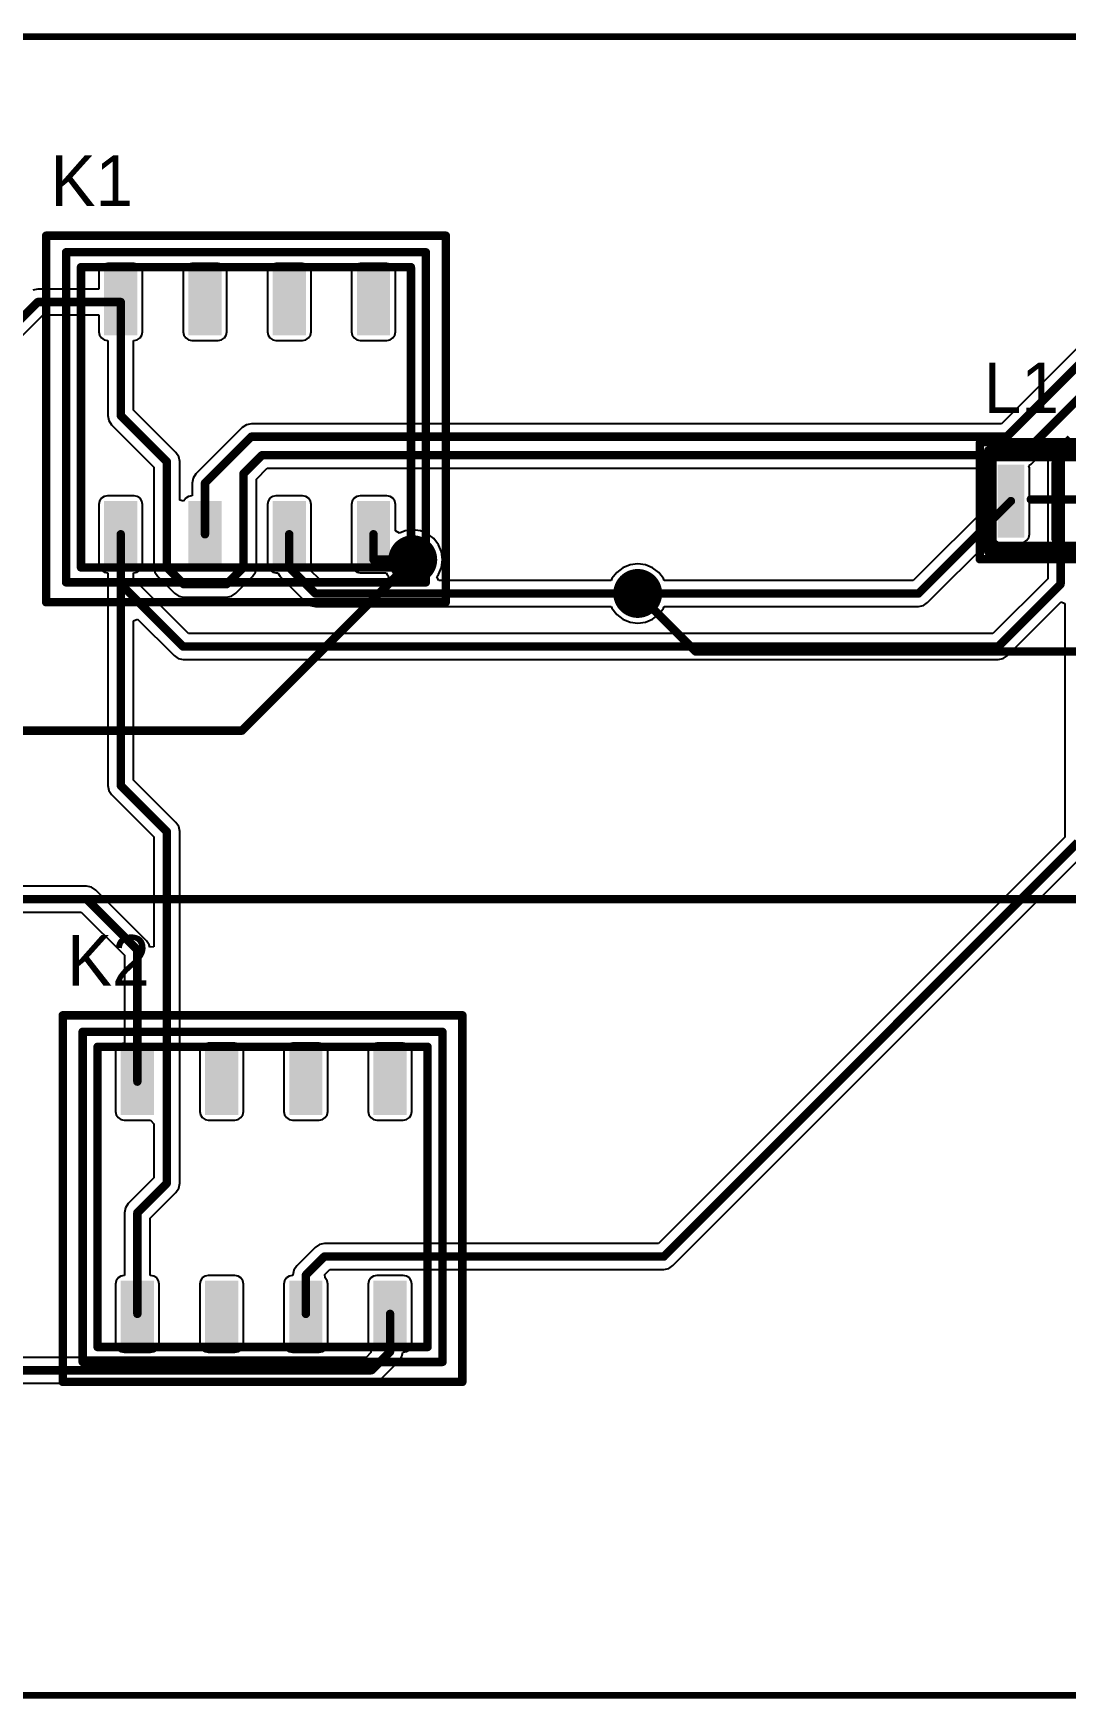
# Model space of a CAD drawing. Header units: millimetres. Extents: x 125 to 225, y 125 to 175.
# Drawn here: x 149.8 to 181, y 124.9 to 175.1 of the extents above; entities that cross this region are included whole.
import ezdxf

# ---------------------------------------------------------------- set-up
doc = ezdxf.new("R2010")
doc.units = ezdxf.units.MM
for name, color, linetype in [('BottomLayer', 5, 'Continuous'), ('BottomSolder', 6, 'Continuous'), ('Mechanical13', 56, 'Continuous'), ('Mechanical15', 56, 'Continuous'), ('Mechanical3', 76, 'Continuous'), ('MultiLayer', 9, 'Continuous'), ('TopLayer', 1, 'Continuous'), ('TopOverlay', 2, 'Continuous'), ('TopPaste', 8, 'Continuous'), ('TopSolder', 216, 'Continuous'), ('ViaHoleLayer', 16, 'Continuous')]:
    doc.layers.add(name, color=color, linetype=linetype)

# ---------------------------------------------------------------- blocks, each defined once
blk = doc.blocks.new('I________1210L_3')
at = {"layer": 'Mechanical13', "const_width": 0.254}
for points in [[(-1.905, -1.397), (-1.905, 1.27)], [(-1.905, 1.27), (1.981, 1.27)], [(1.981, -1.397), (1.981, 1.27)], [(-1.905, -1.397), (1.981, -1.397)]]:
    blk.add_lwpolyline(points, dxfattribs=at)
at = {"layer": 'Mechanical13', "const_width": 0.127}
for points in [[(-1.969, 1.27, 1), (-1.842, 1.27, 1)], [(-1.969, 1.27, 1), (-1.842, 1.27, 1)], [(1.918, 1.27, 1), (2.045, 1.27, 1)], [(1.918, 1.27, 1), (2.045, 1.27, 1)], [(-1.969, -1.397, 1), (-1.842, -1.397, 1)], [(-1.969, -1.397, 1), (-1.842, -1.397, 1)], [(1.918, -1.397, 1), (2.045, -1.397, 1)], [(1.918, -1.397, 1), (2.045, -1.397, 1)]]:
    blk.add_lwpolyline(points, format="xyb", close=True, dxfattribs=at)
at = {"layer": 'Mechanical15', "const_width": 0.254}
for points in [[(-2.286, 1.702), (-2.261, 1.727)], [(-2.286, -1.803), (-2.286, 1.702)], [(-2.261, 1.727), (2.286, 1.727)], [(2.286, 1.727), (2.311, 1.702)], [(2.311, -1.803), (2.311, 1.702)], [(0, -1.2), (0, 1.1)], [(-0.75, 0), (0.75, 0)], [(-2.286, -1.803), (2.311, -1.803)]]:
    blk.add_lwpolyline(points, dxfattribs=at)
at = {"layer": 'Mechanical15', "const_width": 0.127}
for points in [[(-2.35, 1.702, 1), (-2.223, 1.702, 1)], [(-2.35, 1.702, 1), (-2.223, 1.702, 1)], [(-2.324, 1.727, 1), (-2.197, 1.727, 1)], [(-2.324, 1.727, 1), (-2.197, 1.727, 1)], [(2.222, 1.727, 1), (2.349, 1.727, 1)], [(2.222, 1.727, 1), (2.349, 1.727, 1)], [(2.248, 1.702, 1), (2.375, 1.702, 1)], [(2.248, 1.702, 1), (2.375, 1.702, 1)], [(-0.064, 1.1, 1), (0.063, 1.1, 1)], [(-0.813, 0, 1), (-0.686, 0, 1)], [(0.686, 0, 1), (0.813, 0, 1)], [(-0.064, -1.2, 1), (0.063, -1.2, 1)], [(-2.35, -1.803, 1), (-2.223, -1.803, 1)], [(-2.35, -1.803, 1), (-2.223, -1.803, 1)], [(2.248, -1.803, 1), (2.375, -1.803, 1)], [(2.248, -1.803, 1), (2.375, -1.803, 1)]]:
    blk.add_lwpolyline(points, format="xyb", close=True, dxfattribs=at)
at = {"layer": 'TopLayer'}
for points in [[(-1.65, -1.05), (-1.05, -1.05), (-1.65, 0.95), (-1.05, 0.95)], [(1.05, -1.05), (1.65, -1.05), (1.05, 0.95), (1.65, 0.95)]]:
    blk.add_solid(points, dxfattribs=at)
at = {"layer": 'TopOverlay', "const_width": 0.254}
for points in [[(-2.032, -1.575), (-2.032, 1.473)], [(-2.032, 1.473), (1.956, 1.473)], [(1.956, -1.575), (1.956, 1.473)], [(-2.032, -1.575), (-0.883, -1.575)], [(-0.883, -1.575), (0.806, -1.575)], [(0.806, -1.575), (1.956, -1.575)]]:
    blk.add_lwpolyline(points, dxfattribs=at)
at = {"layer": 'TopOverlay', "const_width": 0.127}
for points in [[(-2.096, 1.473, 1), (-1.969, 1.473, 1)], [(-2.096, 1.473, 1), (-1.969, 1.473, 1)], [(1.892, 1.473, 1), (2.019, 1.473, 1)], [(1.892, 1.473, 1), (2.019, 1.473, 1)], [(-2.096, -1.575, 1), (-1.969, -1.575, 1)], [(-2.096, -1.575, 1), (-1.969, -1.575, 1)], [(-0.946, -1.575, 1), (-0.819, -1.575, 1)], [(-0.946, -1.575, 1), (-0.819, -1.575, 1)], [(0.743, -1.575, 1), (0.87, -1.575, 1)], [(0.743, -1.575, 1), (0.87, -1.575, 1)], [(1.892, -1.575, 1), (2.019, -1.575, 1)], [(1.892, -1.575, 1), (2.019, -1.575, 1)]]:
    blk.add_lwpolyline(points, format="xyb", close=True, dxfattribs=at)
at = {"layer": 'TopPaste'}
for points in [[(-1.65, -1.05), (-1.05, -1.05), (-1.65, 0.95), (-1.05, 0.95)], [(1.05, -1.05), (1.65, -1.05), (1.05, 0.95), (1.65, 0.95)]]:
    blk.add_solid(points, dxfattribs=at)
at = {"layer": 'TopSolder'}
for points in [[(-1.752, -1.152), (-0.948, -1.152), (-1.752, 1.052), (-0.948, 1.052)], [(0.948, -1.152), (1.752, -1.152), (0.948, 1.052), (1.752, 1.052)]]:
    blk.add_solid(points, dxfattribs=at)
blk = doc.blocks.new('R_____G6K_2F_4')
at = {"layer": 'Mechanical13', "const_width": 0.254}
for points in [[(-1.2, 8.05), (8.75, 8.05)], [(-1.2, -1), (-1.2, 8.05)], [(8.75, -1), (8.75, 8.05)], [(-1.2, -1), (8.75, -1)]]:
    blk.add_lwpolyline(points, dxfattribs=at)
at = {"layer": 'Mechanical13', "const_width": 0.127}
for points in [[(-1.263, 8.05, 1), (-1.136, 8.05, 1)], [(-1.263, 8.05, 1), (-1.136, 8.05, 1)], [(8.687, 8.05, 1), (8.814, 8.05, 1)], [(8.687, 8.05, 1), (8.814, 8.05, 1)], [(-1.263, -1, 1), (-1.136, -1, 1)], [(-1.263, -1, 1), (-1.136, -1, 1)], [(8.687, -1, 1), (8.814, -1, 1)], [(8.687, -1, 1), (8.814, -1, 1)]]:
    blk.add_lwpolyline(points, format="xyb", close=True, dxfattribs=at)
at = {"layer": 'Mechanical15', "const_width": 0.254}
for points in [[(-2.25, 9), (9.8, 9)], [(-2.25, -2.05), (-2.25, 9)], [(9.8, -2.05), (9.8, 9)], [(-2.25, -2.05), (9.8, -2.05)]]:
    blk.add_lwpolyline(points, dxfattribs=at)
at = {"layer": 'Mechanical15', "const_width": 0.127}
for points in [[(-2.314, 9, 1), (-2.187, 9, 1)], [(-2.314, 9, 1), (-2.187, 9, 1)], [(9.737, 9, 1), (9.864, 9, 1)], [(9.737, 9, 1), (9.864, 9, 1)], [(-2.314, -2.05, 1), (-2.187, -2.05, 1)], [(-2.314, -2.05, 1), (-2.187, -2.05, 1)], [(9.737, -2.05, 1), (9.864, -2.05, 1)], [(9.737, -2.05, 1), (9.864, -2.05, 1)]]:
    blk.add_lwpolyline(points, format="xyb", close=True, dxfattribs=at)
at = {"layer": 'TopLayer'}
for points in [[(-0.4, 6.1), (0.4, 6.1), (-0.4, 7.9), (0.4, 7.9)], [(2.14, 6.1), (2.94, 6.1), (2.14, 7.9), (2.94, 7.9)], [(4.68, 6.1), (5.48, 6.1), (4.68, 7.9), (5.48, 7.9)], [(7.22, 6.1), (8.02, 6.1), (7.22, 7.9), (8.02, 7.9)], [(-0.4, -0.9), (0.4, -0.9), (-0.4, 0.9), (0.4, 0.9)], [(2.14, -0.9), (2.94, -0.9), (2.14, 0.9), (2.94, 0.9)], [(4.68, -0.9), (5.48, -0.9), (4.68, 0.9), (5.48, 0.9)], [(7.22, -0.9), (8.02, -0.9), (7.22, 0.9), (8.02, 0.9)]]:
    blk.add_solid(points, dxfattribs=at)
at = {"layer": 'TopOverlay', "const_width": 0.254}
for points in [[(-1.65, 8.5), (9.2, 8.5)], [(-1.65, -1.45), (-1.65, 8.5)], [(9.2, -1.45), (9.2, 8.5)], [(-1.65, -1.45), (9.2, -1.45)]]:
    blk.add_lwpolyline(points, dxfattribs=at)
at = {"layer": 'TopOverlay', "const_width": 0.127}
for points in [[(-1.714, 8.5, 1), (-1.587, 8.5, 1)], [(-1.714, 8.5, 1), (-1.587, 8.5, 1)], [(9.137, 8.5, 1), (9.264, 8.5, 1)], [(9.137, 8.5, 1), (9.264, 8.5, 1)], [(-1.714, -1.45, 1), (-1.587, -1.45, 1)], [(-1.714, -1.45, 1), (-1.587, -1.45, 1)], [(9.137, -1.45, 1), (9.264, -1.45, 1)], [(9.137, -1.45, 1), (9.264, -1.45, 1)]]:
    blk.add_lwpolyline(points, format="xyb", close=True, dxfattribs=at)
at = {"layer": 'TopPaste'}
for points in [[(-0.4, 6.1), (0.4, 6.1), (-0.4, 7.9), (0.4, 7.9)], [(2.14, 6.1), (2.94, 6.1), (2.14, 7.9), (2.94, 7.9)], [(4.68, 6.1), (5.48, 6.1), (4.68, 7.9), (5.48, 7.9)], [(7.22, 6.1), (8.02, 6.1), (7.22, 7.9), (8.02, 7.9)], [(-0.4, -0.9), (0.4, -0.9), (-0.4, 0.9), (0.4, 0.9)], [(2.14, -0.9), (2.94, -0.9), (2.14, 0.9), (2.94, 0.9)], [(4.68, -0.9), (5.48, -0.9), (4.68, 0.9), (5.48, 0.9)], [(7.22, -0.9), (8.02, -0.9), (7.22, 0.9), (8.02, 0.9)]]:
    blk.add_solid(points, dxfattribs=at)
at = {"layer": 'TopSolder'}
for points in [[(-0.502, 5.998), (0.502, 5.998), (-0.502, 8.002), (0.502, 8.002)], [(2.038, 5.998), (3.042, 5.998), (2.038, 8.002), (3.042, 8.002)], [(4.578, 5.998), (5.582, 5.998), (4.578, 8.002), (5.582, 8.002)], [(7.118, 5.998), (8.122, 5.998), (7.118, 8.002), (8.122, 8.002)], [(-0.502, -1.002), (0.502, -1.002), (-0.502, 1.002), (0.502, 1.002)], [(2.038, -1.002), (3.042, -1.002), (2.038, 1.002), (3.042, 1.002)], [(4.578, -1.002), (5.582, -1.002), (4.578, 1.002), (5.582, 1.002)], [(7.118, -1.002), (8.122, -1.002), (7.118, 1.002), (8.122, 1.002)]]:
    blk.add_solid(points, dxfattribs=at)
blk = doc.blocks.new('R_____G6K_2F_5')
at = {"layer": 'Mechanical13', "const_width": 0.254}
for points in [[(-1.2, 8.05), (8.75, 8.05)], [(-1.2, -1), (-1.2, 8.05)], [(8.75, -1), (8.75, 8.05)], [(-1.2, -1), (8.75, -1)]]:
    blk.add_lwpolyline(points, dxfattribs=at)
at = {"layer": 'Mechanical13', "const_width": 0.127}
for points in [[(-1.264, 8.05, 1), (-1.137, 8.05, 1)], [(-1.264, 8.05, 1), (-1.137, 8.05, 1)], [(8.686, 8.05, 1), (8.813, 8.05, 1)], [(8.686, 8.05, 1), (8.813, 8.05, 1)], [(-1.264, -1, 1), (-1.137, -1, 1)], [(-1.264, -1, 1), (-1.137, -1, 1)], [(8.686, -1, 1), (8.813, -1, 1)], [(8.686, -1, 1), (8.813, -1, 1)]]:
    blk.add_lwpolyline(points, format="xyb", close=True, dxfattribs=at)
at = {"layer": 'Mechanical15', "const_width": 0.254}
for points in [[(-2.25, 9), (9.8, 9)], [(-2.25, -2.05), (-2.25, 9)], [(9.8, -2.05), (9.8, 9)], [(-2.25, -2.05), (9.8, -2.05)]]:
    blk.add_lwpolyline(points, dxfattribs=at)
at = {"layer": 'Mechanical15', "const_width": 0.127}
for points in [[(-2.313, 9, 1), (-2.186, 9, 1)], [(-2.313, 9, 1), (-2.186, 9, 1)], [(9.737, 9, 1), (9.864, 9, 1)], [(9.737, 9, 1), (9.864, 9, 1)], [(-2.313, -2.05, 1), (-2.186, -2.05, 1)], [(-2.313, -2.05, 1), (-2.186, -2.05, 1)], [(9.737, -2.05, 1), (9.864, -2.05, 1)], [(9.737, -2.05, 1), (9.864, -2.05, 1)]]:
    blk.add_lwpolyline(points, format="xyb", close=True, dxfattribs=at)
at = {"layer": 'TopLayer'}
for points in [[(-0.4, 6.1), (0.4, 6.1), (-0.4, 7.9), (0.4, 7.9)], [(2.14, 6.1), (2.94, 6.1), (2.14, 7.9), (2.94, 7.9)], [(4.68, 6.1), (5.48, 6.1), (4.68, 7.9), (5.48, 7.9)], [(7.22, 6.1), (8.02, 6.1), (7.22, 7.9), (8.02, 7.9)], [(-0.4, -0.9), (0.4, -0.9), (-0.4, 0.9), (0.4, 0.9)], [(2.14, -0.9), (2.94, -0.9), (2.14, 0.9), (2.94, 0.9)], [(4.68, -0.9), (5.48, -0.9), (4.68, 0.9), (5.48, 0.9)], [(7.22, -0.9), (8.02, -0.9), (7.22, 0.9), (8.02, 0.9)]]:
    blk.add_solid(points, dxfattribs=at)
at = {"layer": 'TopOverlay', "const_width": 0.254}
for points in [[(-1.65, 8.5), (9.2, 8.5)], [(-1.65, -1.45), (-1.65, 8.5)], [(9.2, -1.45), (9.2, 8.5)], [(-1.65, -1.45), (9.2, -1.45)]]:
    blk.add_lwpolyline(points, dxfattribs=at)
at = {"layer": 'TopOverlay', "const_width": 0.127}
for points in [[(-1.713, 8.5, 1), (-1.586, 8.5, 1)], [(-1.713, 8.5, 1), (-1.586, 8.5, 1)], [(9.136, 8.5, 1), (9.263, 8.5, 1)], [(9.136, 8.5, 1), (9.263, 8.5, 1)], [(-1.713, -1.45, 1), (-1.586, -1.45, 1)], [(-1.713, -1.45, 1), (-1.586, -1.45, 1)], [(9.136, -1.45, 1), (9.263, -1.45, 1)], [(9.136, -1.45, 1), (9.263, -1.45, 1)]]:
    blk.add_lwpolyline(points, format="xyb", close=True, dxfattribs=at)
at = {"layer": 'TopPaste'}
for points in [[(-0.4, 6.1), (0.4, 6.1), (-0.4, 7.9), (0.4, 7.9)], [(2.14, 6.1), (2.94, 6.1), (2.14, 7.9), (2.94, 7.9)], [(4.68, 6.1), (5.48, 6.1), (4.68, 7.9), (5.48, 7.9)], [(7.22, 6.1), (8.02, 6.1), (7.22, 7.9), (8.02, 7.9)], [(-0.4, -0.9), (0.4, -0.9), (-0.4, 0.9), (0.4, 0.9)], [(2.14, -0.9), (2.94, -0.9), (2.14, 0.9), (2.94, 0.9)], [(4.68, -0.9), (5.48, -0.9), (4.68, 0.9), (5.48, 0.9)], [(7.22, -0.9), (8.02, -0.9), (7.22, 0.9), (8.02, 0.9)]]:
    blk.add_solid(points, dxfattribs=at)
at = {"layer": 'TopSolder'}
for points in [[(-0.502, 5.998), (0.502, 5.998), (-0.502, 8.002), (0.502, 8.002)], [(2.038, 5.998), (3.042, 5.998), (2.038, 8.002), (3.042, 8.002)], [(4.578, 5.998), (5.582, 5.998), (4.578, 8.002), (5.582, 8.002)], [(7.118, 5.998), (8.122, 5.998), (7.118, 8.002), (8.122, 8.002)], [(-0.502, -1.002), (0.502, -1.002), (-0.502, 1.002), (0.502, 1.002)], [(2.038, -1.002), (3.042, -1.002), (2.038, 1.002), (3.042, 1.002)], [(4.578, -1.002), (5.582, -1.002), (4.578, 1.002), (5.582, 1.002)], [(7.118, -1.002), (8.122, -1.002), (7.118, 1.002), (8.122, 1.002)]]:
    blk.add_solid(points, dxfattribs=at)

msp = doc.modelspace()

# ---------------------------------------------------------------- linework, layer by layer
at = {"layer": 'BottomLayer'}
for points, const_width in [([(160.947, 159.233, 1), (161.582, 159.233, 1)], 0.635), ([(161.201, 159.233, 1), (161.328, 159.233, 1)], 0.127), ([(167.73, 158.215, 1), (168.365, 158.215, 1)], 0.635), ([(167.984, 158.215, 1), (168.111, 158.215, 1)], 0.127), ([(169.736, 156.464, 1), (169.863, 156.464, 1)], 0.127), ([(169.736, 156.464, 1), (169.863, 156.464, 1)], 0.127), ([(156.049, 154.08, 1), (156.176, 154.08, 1)], 0.127), ([(156.049, 154.08, 1), (156.176, 154.08, 1)], 0.127)]:
    msp.add_lwpolyline(points, format="xyb", close=True, dxfattribs=dict(at, const_width=const_width))
at = {"layer": 'BottomLayer', "const_width": 0.254}
for points in [[(156.112, 154.08), (161.265, 159.233)], [(168.048, 158.215), (169.799, 156.464)], [(169.799, 156.464), (212.801, 156.464)], [(134.5, 154.08), (156.112, 154.08)], [(134.5, 149), (208.258, 149)]]:
    msp.add_lwpolyline(points, dxfattribs=at)
at = {"layer": 'BottomSolder', "const_width": 0.737}
for points in [[(160.896, 159.233, 1), (161.633, 159.233, 1)], [(167.679, 158.215, 1), (168.416, 158.215, 1)]]:
    msp.add_lwpolyline(points, format="xyb", close=True, dxfattribs=at)
at = {"layer": 'Mechanical3', "const_width": 0.2}
for points in [[(125, 175), (225, 175)], [(125, 125), (225, 125)]]:
    msp.add_lwpolyline(points, dxfattribs=at)
at = {"layer": 'MultiLayer', "const_width": 0.635}
for points in [[(160.947, 159.233, 1), (161.582, 159.233, 1)], [(167.73, 158.215, 1), (168.365, 158.215, 1)]]:
    msp.add_lwpolyline(points, format="xyb", close=True, dxfattribs=at)
at = {"layer": 'TopLayer'}
for p, q in [((125, 175), (225, 175)), ((151.821, 167.999), (151.801, 167.9)), ((151.801, 167.9), (151.801, 167.388)), ((151.877, 168.083), (151.821, 167.999)), ((151.961, 168.139), (151.877, 168.083)), ((152.06, 168.159), (151.961, 168.139)), ((152.86, 168.159), (152.06, 168.159)), ((152.959, 168.139), (152.86, 168.159)), ((153.043, 168.083), (152.959, 168.139)), ((153.099, 167.999), (153.043, 168.083)), ((153.119, 167.9), (153.099, 167.999)), ((153.119, 166.1), (153.119, 167.9)), ((154.361, 167.999), (154.341, 167.9)), ((154.341, 167.9), (154.341, 166.1)), ((154.417, 168.083), (154.361, 167.999)), ((154.501, 168.139), (154.417, 168.083)), ((154.6, 168.159), (154.501, 168.139)), ((155.4, 168.159), (154.6, 168.159)), ((155.499, 168.139), (155.4, 168.159)), ((155.583, 168.083), (155.499, 168.139)), ((155.639, 167.999), (155.583, 168.083)), ((155.659, 167.9), (155.639, 167.999)), ((155.659, 166.1), (155.659, 167.9)), ((156.901, 167.999), (156.881, 167.9)), ((156.881, 167.9), (156.881, 166.1)), ((156.957, 168.083), (156.901, 167.999)), ((157.041, 168.139), (156.957, 168.083)), ((157.14, 168.159), (157.041, 168.139)), ((157.94, 168.159), (157.14, 168.159)), ((158.039, 168.139), (157.94, 168.159)), ((158.123, 168.083), (158.039, 168.139)), ((158.179, 167.999), (158.123, 168.083)), ((158.199, 167.9), (158.179, 167.999)), ((158.199, 166.1), (158.199, 167.9)), ((159.441, 167.999), (159.421, 167.9)), ((159.421, 167.9), (159.421, 166.1)), ((159.497, 168.083), (159.441, 167.999)), ((159.581, 168.139), (159.497, 168.083)), ((159.68, 168.159), (159.581, 168.139)), ((160.48, 168.159), (159.68, 168.159)), ((160.579, 168.139), (160.48, 168.159)), ((160.663, 168.083), (160.579, 168.139)), ((160.719, 167.999), (160.663, 168.083)), ((160.739, 167.9), (160.719, 167.999)), ((160.739, 166.1), (160.739, 167.9)), ((183.602, 167.915), (179.017, 163.329)), ((149.96, 167.388), (149.811, 167.359)), ((151.801, 167.388), (149.96, 167.388)), ((135.439, 151.929), (150.121, 166.612)), ((150.121, 166.612), (151.801, 166.612)), ((151.801, 166.612), (151.801, 166.1)), ((151.801, 166.1), (151.821, 166.001)), ((151.821, 166.001), (151.877, 165.917)), ((151.877, 165.917), (151.961, 165.861)), ((151.961, 165.861), (152.06, 165.841)), ((152.06, 165.841), (152.072, 165.841)), ((152.072, 165.841), (152.072, 163.576)), ((152.848, 163.737), (152.848, 165.841)), ((152.848, 165.841), (152.86, 165.841)), ((152.86, 165.841), (152.959, 165.861)), ((152.959, 165.861), (153.043, 165.917)), ((153.043, 165.917), (153.099, 166.001)), ((153.099, 166.001), (153.119, 166.1)), ((154.341, 166.1), (154.361, 166.001)), ((154.361, 166.001), (154.417, 165.917)), ((154.417, 165.917), (154.501, 165.861)), ((154.501, 165.861), (154.6, 165.841)), ((154.6, 165.841), (155.4, 165.841)), ((155.4, 165.841), (155.499, 165.861)), ((155.499, 165.861), (155.583, 165.917)), ((155.583, 165.917), (155.639, 166.001)), ((155.639, 166.001), (155.659, 166.1)), ((156.881, 166.1), (156.901, 166.001)), ((156.901, 166.001), (156.957, 165.917)), ((156.957, 165.917), (157.041, 165.861)), ((157.041, 165.861), (157.14, 165.841)), ((157.14, 165.841), (157.94, 165.841)), ((157.94, 165.841), (158.039, 165.861)), ((158.039, 165.861), (158.123, 165.917)), ((158.123, 165.917), (158.179, 166.001)), ((158.179, 166.001), (158.199, 166.1)), ((159.421, 166.1), (159.441, 166.001)), ((159.441, 166.001), (159.497, 165.917)), ((159.497, 165.917), (159.581, 165.861)), ((159.581, 165.861), (159.68, 165.841)), ((159.68, 165.841), (160.48, 165.841)), ((160.48, 165.841), (160.579, 165.861)), ((160.579, 165.861), (160.663, 165.917)), ((160.663, 165.917), (160.719, 166.001)), ((160.719, 166.001), (160.739, 166.1)), ((154.122, 162.463), (152.848, 163.737)), ((152.072, 163.576), (152.101, 163.427)), ((152.101, 163.427), (152.185, 163.301)), ((152.185, 163.301), (153.459, 162.027)), ((156.122, 163.216), (154.725, 161.819)), ((156.248, 163.3), (156.122, 163.216)), ((156.397, 163.329), (156.248, 163.3)), ((179.017, 163.329), (156.397, 163.329)), ((154.207, 162.337), (154.122, 162.463)), ((154.236, 162.188), (154.207, 162.337)), ((154.236, 161.024), (154.236, 162.188)), ((179.91, 162.108), (180.284, 162.482)), ((180.284, 162.482), (180.411, 162.429)), ((180.411, 162.429), (180.411, 158.657)), ((153.459, 162.027), (153.459, 159.004)), ((154.641, 161.693), (154.612, 161.544)), ((154.725, 161.819), (154.641, 161.693)), ((156.548, 161.662), (156.879, 161.994)), ((156.548, 159.004), (156.548, 161.662)), ((156.879, 161.994), (178.741, 161.994)), ((178.741, 161.994), (178.741, 160.99)), ((179.846, 162.065), (179.91, 162.108)), ((179.859, 162), (179.846, 162.065)), ((179.859, 160), (179.859, 162)), ((152.06, 161.159), (151.961, 161.139)), ((152.86, 161.159), (152.06, 161.159)), ((152.959, 161.139), (152.86, 161.159)), ((154.6, 161.159), (154.501, 161.139)), ((154.612, 161.159), (154.6, 161.159)), ((154.612, 161.544), (154.612, 161.159)), ((157.14, 161.159), (157.041, 161.139)), ((157.94, 161.159), (157.14, 161.159)), ((158.039, 161.139), (157.94, 161.159)), ((159.68, 161.159), (159.581, 161.139)), ((160.48, 161.159), (159.68, 161.159)), ((160.579, 161.139), (160.48, 161.159)), ((151.821, 160.999), (151.801, 160.9)), ((151.801, 160.9), (151.801, 159.1)), ((151.877, 161.083), (151.821, 160.999)), ((151.961, 161.139), (151.877, 161.083)), ((153.043, 161.083), (152.959, 161.139)), ((153.099, 160.999), (153.043, 161.083)), ((153.119, 160.9), (153.099, 160.999)), ((153.119, 159.1), (153.119, 160.9)), ((154.353, 161.001), (154.236, 161.024)), ((154.363, 161.003), (154.353, 161.001)), ((154.417, 161.083), (154.363, 161.003)), ((154.501, 161.139), (154.417, 161.083)), ((156.901, 160.999), (156.881, 160.9)), ((156.881, 160.9), (156.881, 159.1)), ((156.957, 161.083), (156.901, 160.999)), ((157.041, 161.139), (156.957, 161.083)), ((158.123, 161.083), (158.039, 161.139)), ((158.179, 160.999), (158.123, 161.083)), ((158.199, 160.9), (158.179, 160.999)), ((158.199, 159.1), (158.199, 160.9)), ((159.441, 160.999), (159.421, 160.9)), ((159.421, 160.9), (159.421, 159.1)), ((159.497, 161.083), (159.441, 160.999)), ((159.581, 161.139), (159.497, 161.083)), ((160.663, 161.083), (160.579, 161.139)), ((160.719, 160.999), (160.663, 161.083)), ((160.739, 160.9), (160.719, 160.999)), ((160.739, 160.098), (160.739, 160.9)), ((178.741, 160.99), (176.355, 158.604)), ((160.866, 160.03), (160.739, 160.098)), ((161.033, 160.099), (160.866, 160.03)), ((161.265, 160.129), (161.033, 160.099)), ((161.497, 160.099), (161.265, 160.129)), ((161.713, 160.009), (161.497, 160.099)), ((161.899, 159.867), (161.713, 160.009)), ((162.041, 159.681), (161.899, 159.867)), ((162.131, 159.465), (162.041, 159.681)), ((176.79, 157.941), (178.665, 159.816)), ((178.665, 159.816), (178.817, 159.817)), ((178.817, 159.817), (178.901, 159.761)), ((178.901, 159.761), (179, 159.741)), ((179, 159.741), (179.6, 159.741)), ((179.6, 159.741), (179.699, 159.761)), ((179.699, 159.761), (179.783, 159.817)), ((179.783, 159.817), (179.839, 159.901)), ((179.839, 159.901), (179.859, 160)), ((162.161, 159.233), (162.131, 159.465)), ((162.131, 159.001), (162.161, 159.233)), ((151.801, 159.1), (151.821, 159.001)), ((151.821, 159.001), (151.877, 158.917)), ((151.877, 158.917), (151.961, 158.861)), ((151.961, 158.861), (152.06, 158.841)), ((152.06, 158.841), (152.072, 158.841)), ((152.072, 158.841), (152.072, 158.496)), ((152.848, 158.657), (152.848, 158.841)), ((152.848, 158.841), (152.86, 158.841)), ((154.501, 157.005), (152.848, 158.657)), ((152.86, 158.841), (152.959, 158.861)), ((152.959, 158.861), (153.043, 158.917)), ((153.043, 158.917), (153.099, 159.001)), ((153.099, 159.001), (153.119, 159.1)), ((153.459, 159.004), (153.489, 158.855)), ((153.489, 158.855), (153.573, 158.729)), ((153.573, 158.729), (154.081, 158.221)), ((155.926, 158.221), (156.434, 158.729)), ((156.434, 158.729), (156.518, 158.855)), ((156.518, 158.855), (156.548, 159.004)), ((156.881, 159.1), (156.901, 159.001)), ((156.901, 159.001), (156.957, 158.917)), ((156.957, 158.917), (157.041, 158.861)), ((157.041, 158.861), (157.14, 158.841)), ((157.14, 158.841), (157.191, 158.841)), ((157.191, 158.841), (157.265, 158.729)), ((157.265, 158.729), (158.054, 157.941)), ((158.145, 158.949), (158.179, 159.001)), ((158.489, 158.604), (158.145, 158.949)), ((158.179, 159.001), (158.199, 159.1)), ((159.421, 159.1), (159.441, 159.001)), ((159.441, 159.001), (159.497, 158.917)), ((159.497, 158.917), (159.581, 158.861)), ((159.581, 158.861), (159.68, 158.841)), ((159.68, 158.841), (160.465, 158.841)), ((160.465, 158.841), (160.488, 158.784)), ((160.539, 158.718), (160.483, 158.604)), ((160.488, 158.784), (160.539, 158.718)), ((161.99, 158.718), (162.041, 158.784)), ((162.046, 158.604), (161.99, 158.718)), ((162.041, 158.784), (162.131, 159.001)), ((167.271, 158.664), (167.246, 158.604)), ((167.413, 158.85), (167.271, 158.664)), ((167.599, 158.992), (167.413, 158.85)), ((167.815, 159.082), (167.599, 158.992)), ((168.048, 159.112), (167.815, 159.082)), ((168.28, 159.082), (168.048, 159.112)), ((168.496, 158.992), (168.28, 159.082)), ((168.682, 158.85), (168.496, 158.992)), ((168.824, 158.664), (168.682, 158.85)), ((168.849, 158.604), (168.824, 158.664)), ((180.411, 158.657), (178.759, 157.005)), ((152.072, 158.496), (152.072, 152.425)), ((154.081, 158.221), (154.207, 158.137)), ((154.207, 158.137), (154.356, 158.108)), ((155.651, 158.108), (155.8, 158.137)), ((155.8, 158.137), (155.926, 158.221)), ((160.483, 158.604), (158.489, 158.604)), ((167.246, 158.604), (162.046, 158.604)), ((176.355, 158.604), (168.849, 158.604)), ((154.356, 158.108), (155.651, 158.108)), ((158.054, 157.941), (158.18, 157.857)), ((158.18, 157.857), (158.329, 157.827)), ((158.329, 157.827), (167.246, 157.827)), ((167.246, 157.827), (167.271, 157.767)), ((167.271, 157.767), (167.413, 157.581)), ((168.682, 157.581), (168.824, 157.767)), ((168.824, 157.767), (168.849, 157.827)), ((168.849, 157.827), (176.516, 157.827)), ((176.516, 157.827), (176.664, 157.857)), ((176.664, 157.857), (176.79, 157.941)), ((179.195, 156.342), (180.813, 157.96)), ((180.813, 157.96), (180.931, 157.911)), ((180.931, 157.911), (180.931, 150.873)), ((152.848, 157.392), (152.966, 157.441)), ((152.848, 152.586), (152.848, 157.392)), ((152.966, 157.441), (154.065, 156.342)), ((167.413, 157.581), (167.599, 157.439)), ((167.599, 157.439), (167.815, 157.349)), ((167.815, 157.349), (168.048, 157.319)), ((168.048, 157.319), (168.28, 157.349)), ((168.28, 157.349), (168.496, 157.439)), ((168.496, 157.439), (168.682, 157.581)), ((178.759, 157.005), (154.501, 157.005)), ((154.065, 156.342), (154.191, 156.258)), ((154.191, 156.258), (154.34, 156.228)), ((154.34, 156.228), (178.92, 156.228)), ((178.92, 156.228), (179.069, 156.258)), ((179.069, 156.258), (179.195, 156.342)), ((152.072, 152.425), (152.101, 152.277)), ((152.101, 152.277), (152.185, 152.151)), ((152.185, 152.151), (153.459, 150.877)), ((154.122, 151.312), (152.848, 152.586)), ((154.207, 151.186), (154.122, 151.312)), ((154.236, 151.038), (154.207, 151.186)), ((153.459, 150.877), (153.459, 147.565)), ((154.236, 140.437), (154.236, 151.038)), ((180.931, 150.873), (168.674, 138.616)), ((169.11, 137.953), (181.594, 150.437)), ((151.431, 149.388), (135.439, 149.388)), ((151.58, 149.359), (151.431, 149.388)), ((151.706, 149.275), (151.58, 149.359)), ((153.235, 147.746), (151.706, 149.275)), ((135.439, 148.612), (151.27, 148.612)), ((151.27, 148.612), (152.572, 147.31)), ((153.319, 147.62), (153.235, 147.746)), ((153.332, 147.552), (153.319, 147.62)), ((152.572, 147.31), (152.572, 144.659)), ((153.459, 147.565), (153.332, 147.552)), ((152.377, 144.583), (152.321, 144.499)), ((152.461, 144.639), (152.377, 144.583)), ((152.56, 144.659), (152.461, 144.639)), ((152.572, 144.659), (152.56, 144.659)), ((154.917, 144.583), (154.861, 144.499)), ((155.001, 144.639), (154.917, 144.583)), ((155.1, 144.659), (155.001, 144.639)), ((155.9, 144.659), (155.1, 144.659)), ((155.999, 144.639), (155.9, 144.659)), ((156.083, 144.583), (155.999, 144.639)), ((156.139, 144.499), (156.083, 144.583)), ((157.457, 144.583), (157.401, 144.499)), ((157.541, 144.639), (157.457, 144.583)), ((157.64, 144.659), (157.541, 144.639)), ((158.44, 144.659), (157.64, 144.659)), ((158.539, 144.639), (158.44, 144.659)), ((158.623, 144.583), (158.539, 144.639)), ((158.679, 144.499), (158.623, 144.583)), ((159.997, 144.583), (159.941, 144.499)), ((160.081, 144.639), (159.997, 144.583)), ((160.18, 144.659), (160.081, 144.639)), ((160.98, 144.659), (160.18, 144.659)), ((161.079, 144.639), (160.98, 144.659)), ((161.163, 144.583), (161.079, 144.639)), ((161.219, 144.499), (161.163, 144.583)), ((152.321, 144.499), (152.301, 144.4)), ((152.301, 144.4), (152.301, 142.6)), ((154.861, 144.499), (154.841, 144.4)), ((154.841, 144.4), (154.841, 142.6)), ((156.159, 144.4), (156.139, 144.499)), ((156.159, 142.6), (156.159, 144.4)), ((157.401, 144.499), (157.381, 144.4)), ((157.381, 144.4), (157.381, 142.6)), ((158.699, 144.4), (158.679, 144.499)), ((158.699, 142.6), (158.699, 144.4)), ((159.941, 144.499), (159.921, 144.4)), ((159.921, 144.4), (159.921, 142.6)), ((161.239, 144.4), (161.219, 144.499)), ((161.239, 142.6), (161.239, 144.4)), ((152.301, 142.6), (152.321, 142.501)), ((154.841, 142.6), (154.861, 142.501)), ((156.139, 142.501), (156.159, 142.6)), ((157.381, 142.6), (157.401, 142.501)), ((158.679, 142.501), (158.699, 142.6)), ((159.921, 142.6), (159.941, 142.501)), ((161.219, 142.501), (161.239, 142.6)), ((152.321, 142.501), (152.377, 142.417)), ((152.377, 142.417), (152.461, 142.361)), ((152.461, 142.361), (152.56, 142.341)), ((152.56, 142.341), (153.36, 142.341)), ((153.36, 142.341), (153.459, 142.231)), ((153.459, 142.231), (153.459, 140.598)), ((154.861, 142.501), (154.917, 142.417)), ((154.917, 142.417), (155.001, 142.361)), ((155.001, 142.361), (155.1, 142.341)), ((155.1, 142.341), (155.9, 142.341)), ((155.9, 142.341), (155.999, 142.361)), ((155.999, 142.361), (156.083, 142.417)), ((156.083, 142.417), (156.139, 142.501)), ((157.401, 142.501), (157.457, 142.417)), ((157.457, 142.417), (157.541, 142.361)), ((157.541, 142.361), (157.64, 142.341)), ((157.64, 142.341), (158.44, 142.341)), ((158.44, 142.341), (158.539, 142.361)), ((158.539, 142.361), (158.623, 142.417)), ((158.623, 142.417), (158.679, 142.501)), ((159.941, 142.501), (159.997, 142.417)), ((159.997, 142.417), (160.081, 142.361)), ((160.081, 142.361), (160.18, 142.341)), ((160.18, 142.341), (160.98, 142.341)), ((160.98, 142.341), (161.079, 142.361)), ((161.079, 142.361), (161.163, 142.417)), ((161.163, 142.417), (161.219, 142.501)), ((153.459, 140.598), (152.685, 139.824)), ((153.348, 139.388), (154.122, 140.162)), ((154.122, 140.162), (154.207, 140.288)), ((154.207, 140.288), (154.236, 140.437)), ((152.601, 139.697), (152.572, 139.549)), ((152.685, 139.824), (152.601, 139.697)), ((152.572, 139.549), (152.572, 137.659)), ((153.348, 137.659), (153.348, 139.388)), ((158.451, 138.587), (158.325, 138.503)), ((158.6, 138.616), (158.451, 138.587)), ((168.674, 138.616), (158.6, 138.616)), ((158.325, 138.503), (157.765, 137.943)), ((152.377, 137.583), (152.321, 137.499)), ((152.461, 137.639), (152.377, 137.583)), ((152.56, 137.659), (152.461, 137.639)), ((152.572, 137.659), (152.56, 137.659)), ((153.36, 137.659), (153.348, 137.659)), ((153.459, 137.639), (153.36, 137.659)), ((153.543, 137.583), (153.459, 137.639)), ((153.599, 137.499), (153.543, 137.583)), ((154.917, 137.583), (154.861, 137.499)), ((155.001, 137.639), (154.917, 137.583)), ((155.1, 137.659), (155.001, 137.639)), ((155.9, 137.659), (155.1, 137.659)), ((155.999, 137.639), (155.9, 137.659)), ((156.083, 137.583), (155.999, 137.639)), ((156.139, 137.499), (156.083, 137.583)), ((157.457, 137.583), (157.401, 137.499)), ((157.541, 137.639), (157.457, 137.583)), ((157.64, 137.659), (157.541, 137.639)), ((157.652, 137.659), (157.64, 137.659)), ((157.681, 137.817), (157.652, 137.668)), ((157.652, 137.668), (157.652, 137.659)), ((157.765, 137.943), (157.681, 137.817)), ((158.613, 137.691), (158.761, 137.84)), ((158.623, 137.583), (158.613, 137.691)), ((158.679, 137.499), (158.623, 137.583)), ((158.761, 137.84), (168.835, 137.84)), ((159.997, 137.583), (159.941, 137.499)), ((160.081, 137.639), (159.997, 137.583)), ((160.18, 137.659), (160.081, 137.639)), ((160.98, 137.659), (160.18, 137.659)), ((161.079, 137.639), (160.98, 137.659)), ((161.163, 137.583), (161.079, 137.639)), ((161.219, 137.499), (161.163, 137.583)), ((168.835, 137.84), (168.984, 137.869)), ((168.984, 137.869), (169.11, 137.953)), ((152.321, 137.499), (152.301, 137.4)), ((152.301, 137.4), (152.301, 135.6)), ((153.619, 137.4), (153.599, 137.499)), ((153.619, 135.6), (153.619, 137.4)), ((154.861, 137.499), (154.841, 137.4)), ((154.841, 137.4), (154.841, 135.6)), ((156.159, 137.4), (156.139, 137.499)), ((156.159, 135.6), (156.159, 137.4)), ((157.401, 137.499), (157.381, 137.4)), ((157.381, 137.4), (157.381, 135.6)), ((158.699, 137.4), (158.679, 137.499)), ((158.699, 135.6), (158.699, 137.4)), ((159.941, 137.499), (159.921, 137.4)), ((159.921, 137.4), (159.921, 135.6)), ((161.239, 137.4), (161.219, 137.499)), ((161.239, 135.6), (161.239, 137.4)), ((152.301, 135.6), (152.321, 135.501)), ((153.599, 135.501), (153.619, 135.6)), ((154.841, 135.6), (154.861, 135.501)), ((156.139, 135.501), (156.159, 135.6)), ((157.381, 135.6), (157.401, 135.501)), ((158.679, 135.501), (158.699, 135.6)), ((159.921, 135.6), (159.941, 135.501)), ((161.219, 135.501), (161.239, 135.6)), ((159.859, 135.187), (146.322, 135.187)), ((152.321, 135.501), (152.377, 135.417)), ((152.377, 135.417), (152.461, 135.361)), ((152.461, 135.361), (152.56, 135.341)), ((152.56, 135.341), (153.36, 135.341)), ((153.36, 135.341), (153.459, 135.361)), ((153.459, 135.361), (153.543, 135.417)), ((153.543, 135.417), (153.599, 135.501)), ((154.861, 135.501), (154.917, 135.417)), ((154.917, 135.417), (155.001, 135.361)), ((155.001, 135.361), (155.1, 135.341)), ((155.1, 135.341), (155.9, 135.341)), ((155.9, 135.341), (155.999, 135.361)), ((155.999, 135.361), (156.083, 135.417)), ((156.083, 135.417), (156.139, 135.501)), ((157.401, 135.501), (157.457, 135.417)), ((157.457, 135.417), (157.541, 135.361)), ((157.541, 135.361), (157.64, 135.341)), ((157.64, 135.341), (158.44, 135.341)), ((158.44, 135.341), (158.539, 135.361)), ((158.539, 135.361), (158.623, 135.417)), ((158.623, 135.417), (158.679, 135.501)), ((160.005, 135.333), (159.859, 135.187)), ((159.941, 135.501), (159.997, 135.417)), ((159.997, 135.417), (160.005, 135.333)), ((160.295, 134.524), (160.855, 135.084)), ((160.855, 135.084), (160.939, 135.21)), ((160.939, 135.21), (160.965, 135.341)), ((160.965, 135.341), (160.98, 135.341)), ((160.98, 135.341), (161.079, 135.361)), ((161.079, 135.361), (161.163, 135.417)), ((161.163, 135.417), (161.219, 135.501)), ((146.161, 134.411), (160.02, 134.411)), ((160.02, 134.411), (160.169, 134.44)), ((160.169, 134.44), (160.295, 134.524)), ((225, 125), (125, 125))]:
    msp.add_line(p, q, dxfattribs=at)
at = {"layer": 'TopLayer', "const_width": 0.254}
for points in [[(179.178, 162.941), (183.877, 167.64)], [(134.5, 151.54), (149.96, 167)], [(149.96, 167), (152.46, 167)], [(152.46, 163.576), (152.46, 167)], [(179.635, 162.382), (182.753, 165.5)], [(152.46, 163.576), (153.848, 162.188)], [(155, 161.544), (156.397, 162.941)], [(156.397, 162.941), (179.178, 162.941)], [(180.8, 162.587), (181.102, 162.889)], [(180.8, 158.496), (180.8, 162.587)], [(153.848, 159.004), (153.848, 162.188)], [(156.159, 161.823), (156.718, 162.382)], [(156.718, 162.382), (179.635, 162.382)], [(155, 160), (155, 161.544)], [(156.159, 159.004), (156.159, 161.823)], [(176.516, 158.215), (179.3, 161)], [(152.46, 158.496), (152.46, 160)], [(157.54, 159.004), (157.54, 160)], [(160.08, 159.233), (160.08, 160)], [(160.08, 159.233), (161.265, 159.233)], [(153.848, 159.004), (154.356, 158.496)], [(155.651, 158.496), (156.159, 159.004)], [(157.54, 159.004), (158.329, 158.215)], [(152.46, 152.425), (152.46, 158.496)], [(152.46, 158.496), (154.34, 156.616)], [(154.356, 158.496), (155.651, 158.496)], [(158.329, 158.215), (168.048, 158.215)], [(168.048, 158.215), (176.516, 158.215)], [(178.92, 156.616), (180.8, 158.496)], [(154.34, 156.616), (178.92, 156.616)], [(152.46, 152.425), (153.848, 151.038)], [(153.848, 140.437), (153.848, 151.038)], [(168.835, 138.228), (181.319, 150.712)], [(134.5, 149), (151.431, 149)], [(151.431, 149), (152.96, 147.471)], [(152.96, 143.5), (152.96, 147.471)], [(152.96, 139.549), (153.848, 140.437)], [(152.96, 136.5), (152.96, 139.549)], [(158.04, 137.668), (158.6, 138.228)], [(158.6, 138.228), (168.835, 138.228)], [(158.04, 136.5), (158.04, 137.668)], [(160.58, 135.359), (160.58, 136.5)], [(160.02, 134.799), (160.58, 135.359)], [(146.161, 134.799), (160.02, 134.799)]]:
    msp.add_lwpolyline(points, dxfattribs=at)
at = {"layer": 'TopLayer'}
for points, const_width in [([(149.897, 167, 1), (150.024, 167, 1)], 0.127), ([(149.897, 167, 1), (150.024, 167, 1)], 0.127), ([(152.396, 167, 1), (152.523, 167, 1)], 0.127), ([(152.396, 167, 1), (152.523, 167, 1)], 0.127), ([(152.396, 163.576, 1), (152.523, 163.576, 1)], 0.127), ([(152.396, 163.576, 1), (152.523, 163.576, 1)], 0.127), ([(156.333, 162.941, 1), (156.46, 162.941, 1)], 0.127), ([(156.333, 162.941, 1), (156.46, 162.941, 1)], 0.127), ([(179.115, 162.941, 1), (179.242, 162.941, 1)], 0.127), ([(179.115, 162.941, 1), (179.242, 162.941, 1)], 0.127), ([(180.736, 162.587, 1), (180.863, 162.587, 1)], 0.127), ([(180.736, 162.587, 1), (180.863, 162.587, 1)], 0.127), ([(153.784, 162.188, 1), (153.911, 162.188, 1)], 0.127), ([(153.784, 162.188, 1), (153.911, 162.188, 1)], 0.127), ([(156.655, 162.382, 1), (156.781, 162.382, 1)], 0.127), ([(156.655, 162.382, 1), (156.781, 162.382, 1)], 0.127), ([(179.572, 162.382, 1), (179.699, 162.382, 1)], 0.127), ([(179.572, 162.382, 1), (179.699, 162.382, 1)], 0.127), ([(154.936, 161.544, 1), (155.063, 161.544, 1)], 0.127), ([(154.936, 161.544, 1), (155.063, 161.544, 1)], 0.127), ([(156.096, 161.823, 1), (156.223, 161.823, 1)], 0.127), ([(156.096, 161.823, 1), (156.223, 161.823, 1)], 0.127), ([(179.237, 161, 1), (179.364, 161, 1)], 0.127), ([(152.396, 160, 1), (152.523, 160, 1)], 0.127), ([(154.936, 160, 1), (155.063, 160, 1)], 0.127), ([(157.476, 160, 1), (157.603, 160, 1)], 0.127), ([(160.016, 160, 1), (160.143, 160, 1)], 0.127), ([(160.947, 159.233, 1), (161.582, 159.233, 1)], 0.635), ([(160.016, 159.233, 1), (160.143, 159.233, 1)], 0.127), ([(160.016, 159.233, 1), (160.143, 159.233, 1)], 0.127), ([(161.201, 159.233, 1), (161.328, 159.233, 1)], 0.127), ([(153.784, 159.004, 1), (153.911, 159.004, 1)], 0.127), ([(153.784, 159.004, 1), (153.911, 159.004, 1)], 0.127), ([(156.096, 159.004, 1), (156.223, 159.004, 1)], 0.127), ([(156.096, 159.004, 1), (156.223, 159.004, 1)], 0.127), ([(157.476, 159.004, 1), (157.603, 159.004, 1)], 0.127), ([(157.476, 159.004, 1), (157.603, 159.004, 1)], 0.127), ([(167.73, 158.215, 1), (168.365, 158.215, 1)], 0.635), ([(152.396, 158.496, 1), (152.523, 158.496, 1)], 0.127), ([(152.396, 158.496, 1), (152.523, 158.496, 1)], 0.127), ([(152.396, 158.496, 1), (152.523, 158.496, 1)], 0.127), ([(154.292, 158.496, 1), (154.419, 158.496, 1)], 0.127), ([(154.292, 158.496, 1), (154.419, 158.496, 1)], 0.127), ([(155.588, 158.496, 1), (155.715, 158.496, 1)], 0.127), ([(155.588, 158.496, 1), (155.715, 158.496, 1)], 0.127), ([(158.265, 158.215, 1), (158.392, 158.215, 1)], 0.127), ([(158.265, 158.215, 1), (158.392, 158.215, 1)], 0.127), ([(167.984, 158.215, 1), (168.111, 158.215, 1)], 0.127), ([(167.984, 158.215, 1), (168.111, 158.215, 1)], 0.127), ([(176.452, 158.215, 1), (176.579, 158.215, 1)], 0.127), ([(176.452, 158.215, 1), (176.579, 158.215, 1)], 0.127), ([(180.736, 158.496, 1), (180.863, 158.496, 1)], 0.127), ([(180.736, 158.496, 1), (180.863, 158.496, 1)], 0.127), ([(154.276, 156.616, 1), (154.403, 156.616, 1)], 0.127), ([(154.276, 156.616, 1), (154.403, 156.616, 1)], 0.127), ([(178.857, 156.616, 1), (178.984, 156.616, 1)], 0.127), ([(178.857, 156.616, 1), (178.984, 156.616, 1)], 0.127), ([(152.396, 152.425, 1), (152.523, 152.425, 1)], 0.127), ([(152.396, 152.425, 1), (152.523, 152.425, 1)], 0.127), ([(153.784, 151.038, 1), (153.911, 151.038, 1)], 0.127), ([(153.784, 151.038, 1), (153.911, 151.038, 1)], 0.127), ([(151.368, 149, 1), (151.495, 149, 1)], 0.127), ([(151.368, 149, 1), (151.495, 149, 1)], 0.127), ([(152.897, 147.471, 1), (153.024, 147.471, 1)], 0.127), ([(152.897, 147.471, 1), (153.024, 147.471, 1)], 0.127), ([(152.897, 143.5, 1), (153.024, 143.5, 1)], 0.127), ([(153.784, 140.437, 1), (153.911, 140.437, 1)], 0.127), ([(153.784, 140.437, 1), (153.911, 140.437, 1)], 0.127), ([(152.897, 139.549, 1), (153.024, 139.549, 1)], 0.127), ([(152.897, 139.549, 1), (153.024, 139.549, 1)], 0.127), ([(158.537, 138.228, 1), (158.664, 138.228, 1)], 0.127), ([(158.537, 138.228, 1), (158.664, 138.228, 1)], 0.127), ([(168.772, 138.228, 1), (168.899, 138.228, 1)], 0.127), ([(168.772, 138.228, 1), (168.899, 138.228, 1)], 0.127), ([(157.977, 137.668, 1), (158.104, 137.668, 1)], 0.127), ([(157.977, 137.668, 1), (158.104, 137.668, 1)], 0.127), ([(152.897, 136.5, 1), (153.024, 136.5, 1)], 0.127), ([(157.977, 136.5, 1), (158.104, 136.5, 1)], 0.127), ([(160.517, 136.5, 1), (160.644, 136.5, 1)], 0.127), ([(160.517, 135.359, 1), (160.644, 135.359, 1)], 0.127), ([(160.517, 135.359, 1), (160.644, 135.359, 1)], 0.127), ([(159.957, 134.799, 1), (160.083, 134.799, 1)], 0.127), ([(159.957, 134.799, 1), (160.083, 134.799, 1)], 0.127)]:
    msp.add_lwpolyline(points, format="xyb", close=True, dxfattribs=dict(at, const_width=const_width))
at = {"layer": 'TopSolder', "const_width": 0.737}
for points in [[(160.896, 159.233, 1), (161.633, 159.233, 1)], [(167.679, 158.215, 1), (168.416, 158.215, 1)]]:
    msp.add_lwpolyline(points, format="xyb", close=True, dxfattribs=at)
at = {"layer": 'ViaHoleLayer', "const_width": 0.356}
for points in [[(161.087, 159.233, 1), (161.442, 159.233, 1)], [(167.87, 158.215, 1), (168.225, 158.215, 1)]]:
    msp.add_lwpolyline(points, format="xyb", close=True, dxfattribs=at)

# ---------------------------------------------------------------- block references
for name, p in [('R_____G6K_2F_5', (152.46, 160)), ('I________1210L_3', (180.65, 161.05)), ('R_____G6K_2F_4', (152.96, 136.5))]:
    msp.add_blockref(name, p)

# ---------------------------------------------------------------- texts
at = {"layer": 'TopOverlay'}
for s, p in [('K1', (150.339, 169.893)), ('L1', (178.478, 163.653)), ('K2', (150.839, 146.393))]:
    msp.add_text(s, height=1.524, dxfattribs=at).set_placement(p)

doc.saveas('drawing.dxf')
